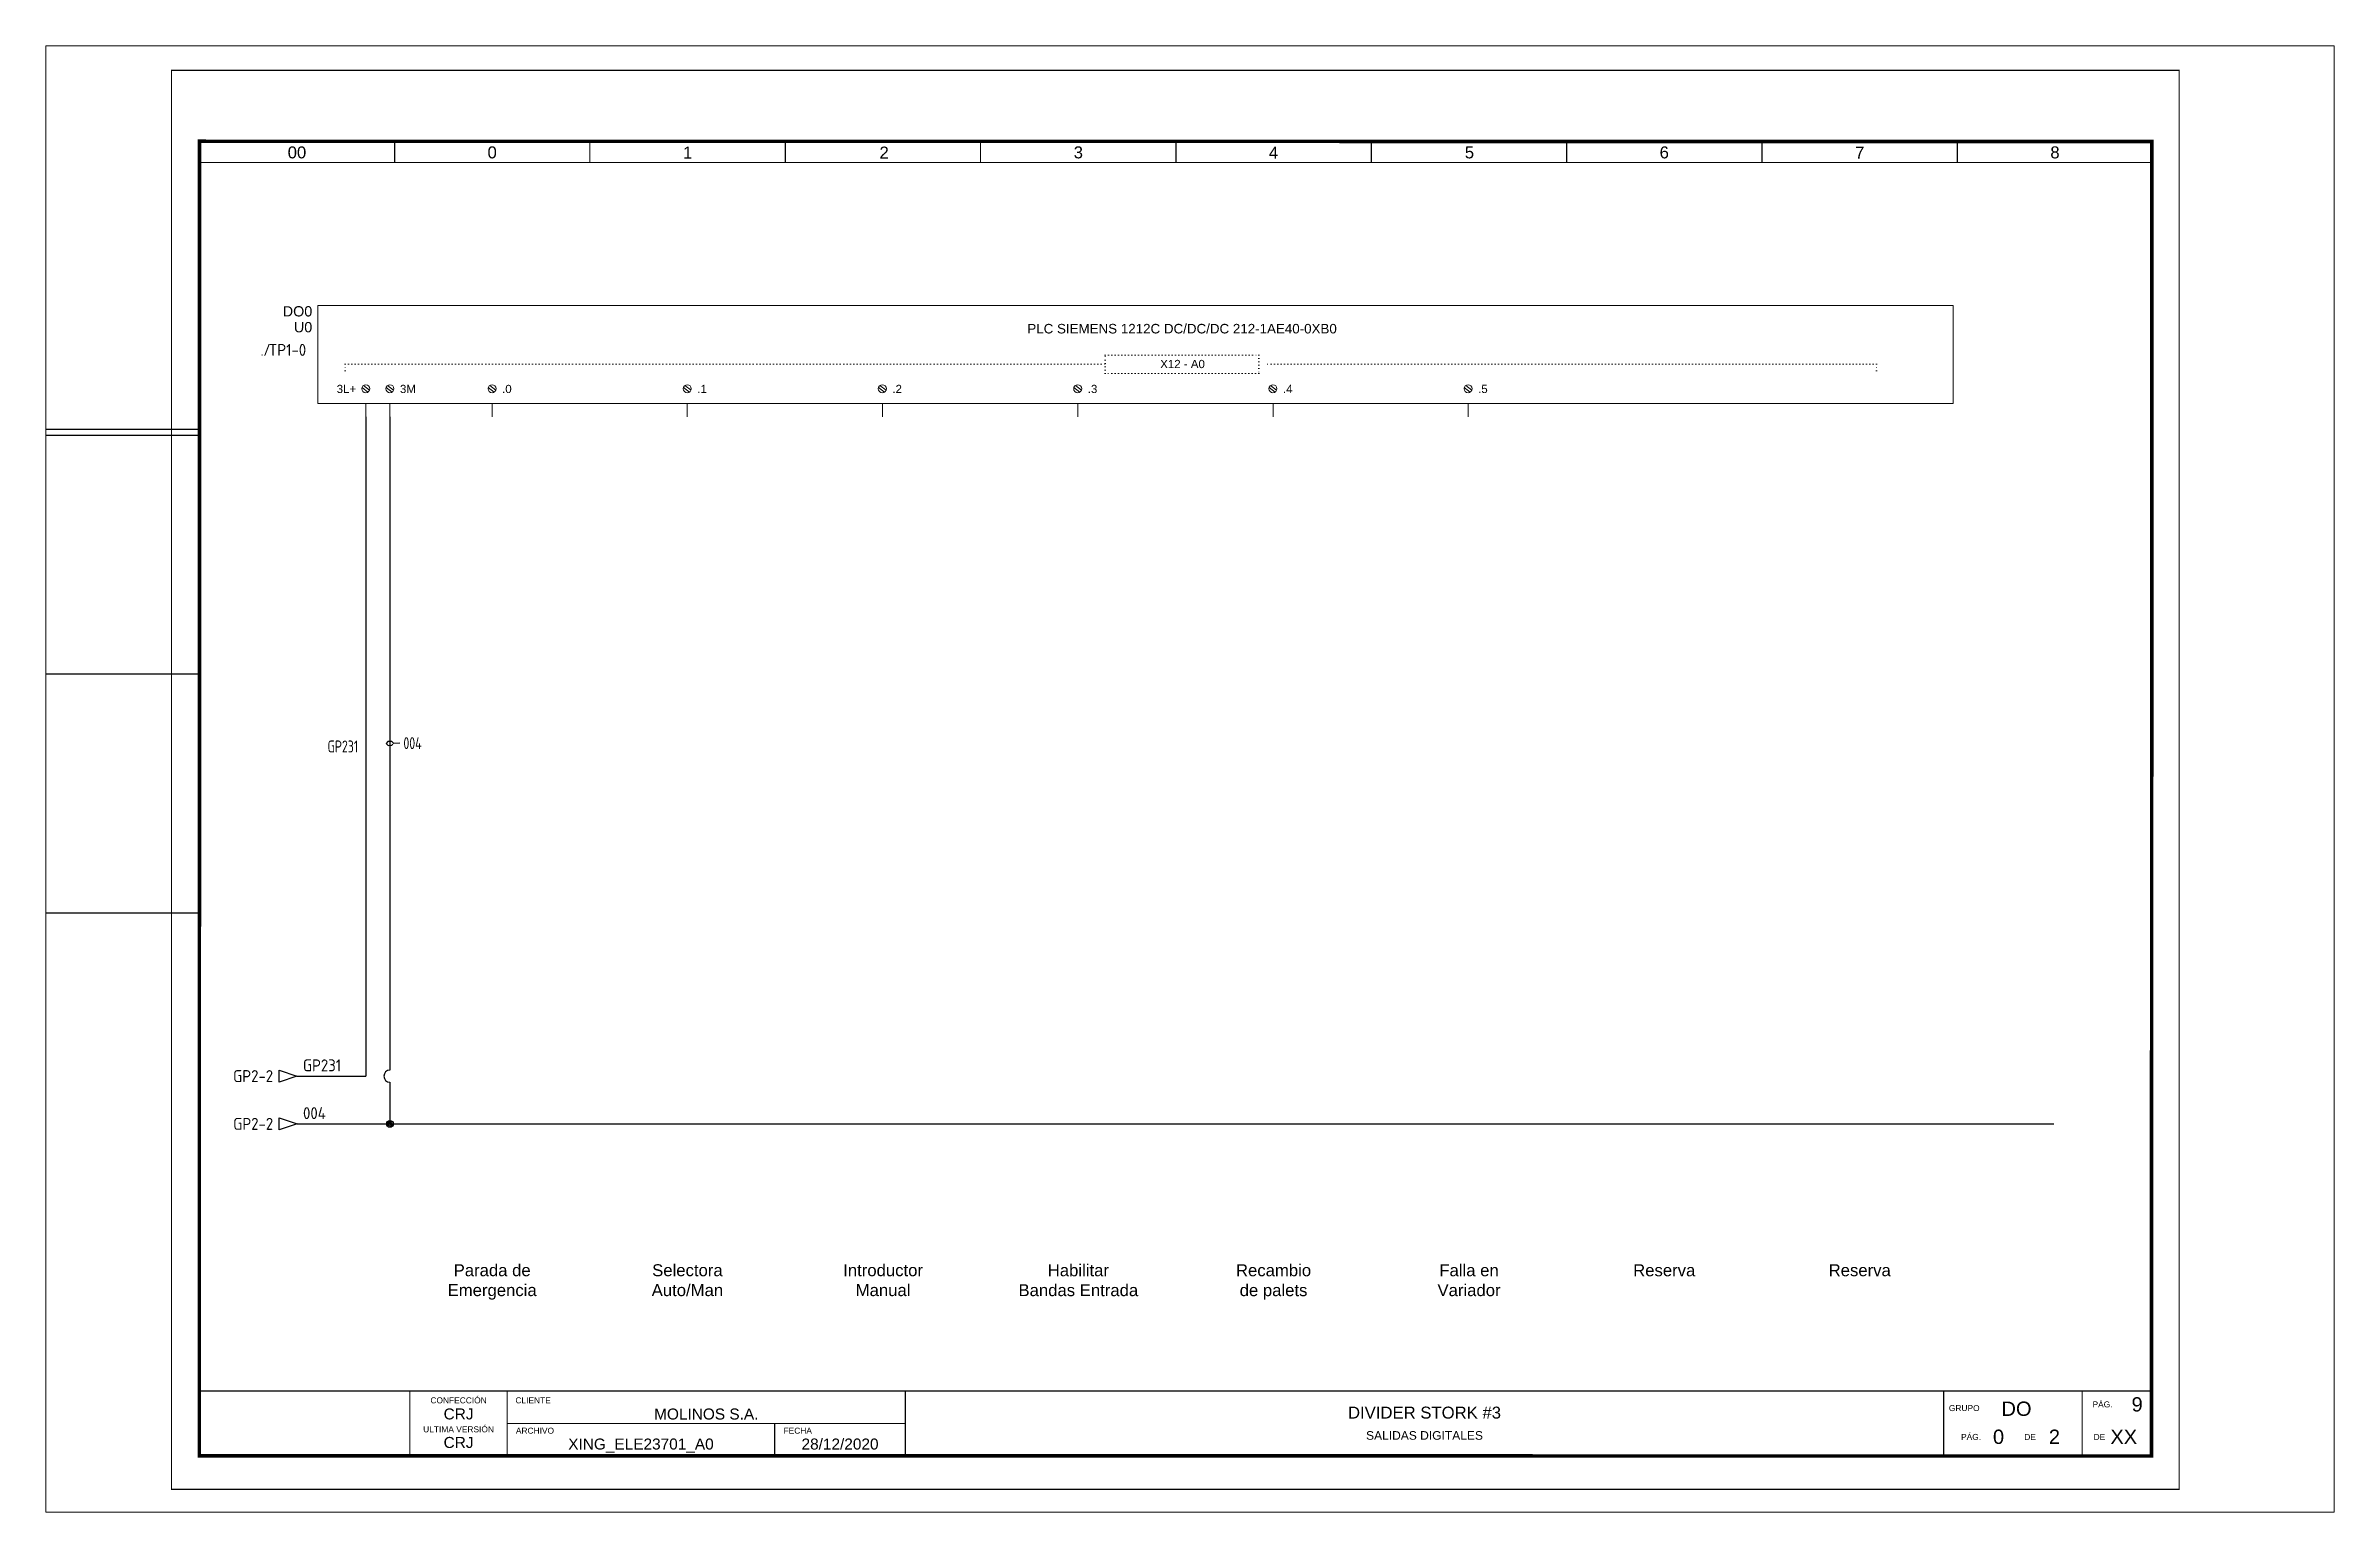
# Paper-space layout 'Layout1' of a CAD drawing. Header units: millimetres. Extents: x -26 to 453, y -5 to 302.
# The model-space entities are those that its viewports show. They can reach past a viewport. Long polylines and large blocks are cut down to what shows.
import ezdxf
from ezdxf.enums import TextEntityAlignment as Align

# ---------------------------------------------------------------- set-up
doc = ezdxf.new("R2010")
doc.units = ezdxf.units.MM
doc.linetypes.add('ACAD_ISO07W100', pattern=[3, 0, -3])
for name, color, linetype in [('BLK_12_THHN', 9, 'Continuous'), ('RED_14_THHN', 20, 'Continuous'), ('RED_15', 1, 'Continuous'), ('SYMS', 7, 'Continuous'), ('TAGS', 150, 'Continuous'), ('WHT_15', 7, 'Continuous'), ('WIRENO', 72, 'Continuous'), ('WIREREF_DEST', 52, 'Continuous'), ('XREF', 7, 'Continuous')]:
    doc.layers.add(name, color=color, linetype=linetype)
doc.layers.add('eProC - L2', color=41, linetype='Continuous', lineweight=20)
doc.styles.get("Standard").update_dxf_attribs({"font": 'arial.ttf'})
doc.styles.add('WD_IEC', font='ISOCP2.shx', dxfattribs={"width": 0.9, "height": 4})
picture_1 = doc.add_image_def('image1.jpg', size_in_pixel=(564, 174))

# ---------------------------------------------------------------- blocks, each defined once
blk = doc.blocks.new('eproc_rotulo_005')
at = {"layer": 'eProC - L2', "color": 0, "lineweight": 5, "const_width": 0.233}
for points in [[(0.12, 297.12), (420.12, 297.12), (420.12, 0.12), (0.12, 0.12), (0.12, 297.12)], [(5.9, 20.72), (414.37, 20.7)], [(49.98, 7.12), (49.98, 20.72)], [(70.35, 7.12), (70.35, 20.72)], [(153.64, 7.04), (153.64, 20.64)], [(70.35, 13.92), (153.64, 13.92)], [(126.3, 7.12), (126.3, 13.92)]]:
    blk.add_lwpolyline(points, dxfattribs=at)
at = {"layer": 'eProC - L2', "color": 0}
blk.add_lwpolyline([(420.12, 0.12), (420.12, 297.12), (0.12, 297.12), (0.12, 0.12), (420.12, 0.12)], dxfattribs=at)
at = {"layer": 'eProC - L2', "color": 0, "lineweight": 40, "const_width": 0.75}
blk.add_lwpolyline([(5.92, 7.13), (414.37, 7.11), (414.4, 282.24), (5.95, 282.27)], close=True, dxfattribs=at)
at = {"layer": 'eProC - L2', "color": 0, "lineweight": 5, "const_width": 0.233}
for points in [[(46.8, 277.83), (5.9, 277.83), (5.9, 282.27), (46.8, 282.27)], [(87.64, 277.83), (46.75, 277.83), (46.75, 282.27), (87.64, 282.27)], [(128.54, 277.83), (87.64, 277.83), (87.64, 282.26), (128.54, 282.26)], [(169.38, 277.83), (128.49, 277.83), (128.49, 282.26), (169.38, 282.26)], [(210.28, 277.82), (169.38, 277.82), (169.38, 282.26), (210.28, 282.26)], [(251.12, 277.82), (210.23, 277.82), (210.23, 282.26), (251.12, 282.26)], [(292.02, 277.82), (251.12, 277.82), (251.12, 282.25), (292.02, 282.25)], [(332.86, 277.82), (291.97, 277.82), (291.97, 282.25), (332.86, 282.25)], [(373.76, 277.83), (332.86, 277.83), (332.86, 282.27), (373.76, 282.27)], [(414.6, 277.83), (373.71, 277.83), (373.71, 282.27), (414.6, 282.27)]]:
    blk.add_lwpolyline(points, close=True, dxfattribs=at)
at = {"layer": 'eProC - L2', "color": 0, "lineweight": 0, "const_width": 0.233}
for points in [[(370.87, 7.1), (370.87, 20.7)], [(399.87, 7.1), (399.87, 20.7)]]:
    blk.add_lwpolyline(points, dxfattribs=at)
at = {"layer": 'eProC - L2', "color": 0, "lineweight": 20, "char_height": 2.5, "attachment_point": 8}
for s, insert in [('{\\fArial|b0|i0|c0|p18;00}', (26.35, 278.66)), ('{\\fArial|b0|i0|c0|p18;0}', (67.19, 278.66)), ('{\\fArial|b0|i0|c0|p18;1}', (108.09, 278.66)), ('{\\fArial|b0|i0|c0|p18;2}', (149.2, 278.66)), ('{\\fArial|b0|i0|c0|p18;3}', (189.83, 278.66)), ('{\\fArial|b0|i0|c0|p18;4}', (230.67, 278.66)), ('{\\fArial|b0|i0|c0|p18;5}', (271.66, 278.66)), ('{\\fArial|b0|i0|c0|p18;6}', (312.41, 278.66)), ('{\\fArial|b0|i0|c0|p18;7}', (353.31, 278.66)), ('{\\fArial|b0|i0|c0|p18;8}', (394.16, 278.66))]:
    blk.add_mtext(s, dxfattribs=dict(at, insert=insert))
at = {"layer": 'eProC - L2', "color": 0, "char_height": 1.2552}
for s, insert, attachment_point in [('{\\fArial|b0|i0|c0|p18;CONFECCIÓN }', (60.16, 18.11), 8), ('{\\fArial|b0|i0|c0|p18;CLIENTE}', (72.05, 18.11), 7), ('{\\fArial|b0|i0|c0|p18;GRUPO}', (371.96, 16.49), 7), ('{\\fArial|b0|i0|c0|p18;PÁG.}', (402.01, 17.26), 7), ('{\\fArial|b0|i0|c0|p18;ULTIMA VERSIÓN}', (60.16, 12.05), 8), ('{\\fArial|b0|i0|c0|p18;ARCHIVO}', (72.15, 11.76), 7), ('{\\fArial|b0|i0|c0|p18;FECHA}', (128.15, 11.76), 7), ('{\\fArial|b0|i0|c0|p18;PÁG.}', (374.51, 10.46), 7), ('{\\fArial|b0|i0|c0|p18;DE}', (387.74, 10.46), 7), ('{\\fArial|b0|i0|c0|p18;DE}', (402.24, 10.46), 7)]:
    blk.add_mtext(s, dxfattribs=dict(at, insert=insert, attachment_point=attachment_point))
at = {"layer": 'eProC - L2', "color": 0}
for tag, p in [('PGRAL', (411.35, 17.92)), ('GR_01', (386.11, 17)), ('PG_01', (382.35, 11.13)), ('PT', (394.05, 11.13)), ('PAGT', (408.55, 11.13))]:
    blk.add_attdef(tag, text='', height=3, dxfattribs=at).set_placement(p, align=Align.MIDDLE_CENTER)
for tag, height, p in [('CONF', 2.31, (60.16, 14.76)), ('CLIENTE', 2.31, (111.99, 14.74)), ('DESC', 2.5, (262.25, 14.94)), ('ULT', 2.31, (60.16, 8.79)), ('ARCH', 2.31, (98.32, 8.46)), ('FECHA', 2.31, (139.97, 8.46)), ('DESC_2', 1.8, (262.25, 10.51))]:
    blk.add_attdef(tag, text='', height=height, dxfattribs=at).set_placement(p, align=Align.CENTER)
at = {"layer": 'eProC - L2', "color": 0, "flags": 9}
blk.add_attdef('WD_TB', (0.12, 0.12), '', height=2.5, dxfattribs=at)
at = {"layer": 'eProC - L2', "color": 0}
image = blk.add_image(picture_1, insert=(5.9, 7.12), size_in_units=(44.08, 13.6), dxfattribs=at)
image.dxf.flags = 7
blk = doc.blocks.new('eProC_B1200_201')
at = {"layer": 'eProC - L2'}
blk.add_lwpolyline([(0, 0), (408.5, 0), (408.5, -257.13), (0, -257.13)], close=True, dxfattribs=at)
for points in [[(366.98, -29.92), (24.81, -29.92)], [(24.81, -50.43), (24.81, -29.92)], [(366.98, -29.92), (366.98, -50.43)], [(35.3, -48.05), (34.06, -47.07)], [(34.36, -46.66), (35.63, -47.66)], [(40.34, -48.05), (39.1, -47.07)], [(39.41, -46.66), (40.67, -47.66)], [(61.71, -48.05), (60.47, -47.07)], [(60.77, -46.66), (62.04, -47.66)], [(102.56, -48.05), (101.32, -47.07)], [(101.62, -46.66), (102.89, -47.66)], [(143.36, -48.05), (142.12, -47.07)], [(142.43, -46.66), (143.69, -47.66)], [(184.24, -48.05), (183, -47.07)], [(183.3, -46.66), (184.56, -47.66)], [(225.09, -48.05), (223.85, -47.07)], [(224.15, -46.66), (225.41, -47.66)], [(265.91, -48.05), (264.67, -47.07)], [(264.98, -46.66), (266.24, -47.66)], [(24.81, -50.43), (366.98, -50.43)], [(34.85, -50.43), (34.85, -53.23)], [(39.9, -50.43), (39.9, -53.23)], [(61.26, -50.43), (61.26, -53.23)], [(102.11, -50.43), (102.11, -53.23)], [(142.94, -50.43), (142.94, -53.23)], [(183.81, -50.43), (183.81, -53.23)], [(224.66, -50.43), (224.66, -53.23)], [(265.49, -50.43), (265.49, -53.23)]]:
    blk.add_lwpolyline(points, dxfattribs=at)
at = {"layer": 'eProC - L2', "linetype": 'ACAD_ISO07W100', "ltscale": 0.2}
for points in [[(30.53, -43.61), (30.53, -42.22), (189.54, -42.22)], [(350.94, -43.61), (350.94, -42.22), (223.17, -42.22)]]:
    blk.add_lwpolyline(points, dxfattribs=at)
blk.add_lwpolyline([(189.54, -40.31), (221.72, -40.31), (221.72, -44.14), (189.54, -44.14)], close=True, dxfattribs=at)
at = {"layer": 'eProC - L2'}
for centre in [(34.85, -47.34), (39.9, -47.34), (61.26, -47.34), (102.11, -47.34), (142.92, -47.34), (183.79, -47.34), (224.64, -47.34), (265.47, -47.34)]:
    blk.add_circle(centre, 0.838, dxfattribs=at)
at = {"layer": 'eProC - L2', "char_height": 1.718}
for s, insert, attachment_point in [('3L+', (32.83, -46.53), 3), ('3M', (42, -46.53), 1), ('.0', (63.37, -46.53), 1), ('.1', (104.22, -46.53), 1), ('.2', (145.02, -46.53), 1), ('.3', (185.9, -46.53), 1), ('.4', (226.75, -46.53), 1), ('.5', (267.57, -46.53), 1)]:
    blk.add_mtext_dynamic_manual_height_columns(s, width=4.6522, gutter_width=10.73, heights=[0], dxfattribs=dict(at, insert=insert, attachment_point=attachment_point))
at = {"layer": 'eProC - L2'}
for tag, p in [('GXX1', (23.65, -32.22)), ('ID1', (23.65, -35.54))]:
    blk.add_attdef(tag, text='', height=2.15, dxfattribs=at).set_placement(p, align=Align.RIGHT)
for tag, height, p in [('DESC1', 2, (205.63, -35.78)), ('BYTE', 1.72, (205.73, -43.03))]:
    blk.add_attdef(tag, text='', height=height, dxfattribs=at).set_placement(p, align=Align.CENTER)
blk = doc.blocks.new('WDDOT')
for radius in [0.72, 0.449, 0.223]:
    blk.add_circle((0, 0), radius)
blk = doc.blocks.new('WD_WNV')
at = {"linetype": 'Continuous', "style": 'WD_IEC', "width": 0.8}
blk.add_attdef('WIRENO', text='', height=2.5, dxfattribs=at).set_placement((-1.6, 0), align=Align.MIDDLE_RIGHT)
at = {"style": 'WD_IEC', "flags": 1}
for tag, p in [('W08USER', (-1, 0.375)), ('W04USER', (-1, 0.875)), ('W05USER', (-1, 0.75)), ('W09USER', (-1, 0.25)), ('W03USER', (-1, 1)), ('W06USER', (-1, 0.625)), ('W07USER', (-1, 0.5)), ('W02USER', (-1, 1.125)), ('W01USER', (-1, 1.25)), ('W10USER', (-1, 0.125))]:
    blk.add_attdef(tag, text='', height=0.08, dxfattribs=at).set_placement(p, align=Align.CENTER)
blk = doc.blocks.new('HA2D1_REF')
at = {"insert": (0.12, 1.25), "char_height": 2.5, "attachment_point": 1, "style": 'WD_IEC'}
blk.add_mtext_dynamic_manual_height_columns('./', width=3.6033, gutter_width=12.5, heights=[0], dxfattribs=at)
at = {"style": 'WD_IEC', "flags": 8}
blk.add_attdef('SIGCODE', (0, 3), '', height=2.5, dxfattribs=at)
at = {"style": 'WD_IEC'}
blk.add_attdef('XREF', text='', height=2.5, dxfattribs=at).set_placement((1.82, 0), align=Align.MIDDLE_LEFT)
blk.add_attdef('DESC1', text='', height=2.5, dxfattribs=at).set_placement((4.5, -4.19), align=Align.MIDDLE_CENTER)
blk = doc.blocks.new('HA1D3')
blk.add_lwpolyline([(0, 0), (-3.75, -1.25), (-3.75, 1.25)], close=True)
at = {"style": 'WD_IEC'}
blk.add_attdef('XREF', text='', height=2.5, dxfattribs=at).set_placement((-5, 0), align=Align.MIDDLE_RIGHT)
at = {"style": 'WD_IEC', "flags": 1}
blk.add_attdef('SIGCODE', text='', height=1, dxfattribs=at).set_placement((-2.5, 1.8), align=Align.RIGHT)
at = {"style": 'WD_IEC'}
for tag, p, height, flags in [('X1TERM01', (0, 0), 0.32, 1), ('WIRENO', (1.25, 1), 2.5, 8)]:
    blk.add_attdef(tag, p, '', height=height, dxfattribs=dict(at, flags=flags))
blk.add_attdef('DESC1', text='', height=2.5, dxfattribs=at).set_placement((1.25, -1), align=Align.TOP_LEFT)

msp = doc.modelspace()

# ---------------------------------------------------------------- linework, layer by layer
for p, q in [((5.9, 221.95), (-76.86, 221.95)), ((5.9, 220.72), (-76.86, 220.72)), ((5.9, 170.72), (-76.86, 170.72)), ((5.9, 120.72), (-76.86, 120.72))]:
    msp.add_line(p, q)
at = {"layer": 'BLK_12_THHN'}
msp.add_line((414.6, 277.83), (414.59, 20.7), dxfattribs=at)
at = {"layer": 'RED_14_THHN'}
for p in [(40.75, 224.6), (26.35, 86.62)]:
    msp.add_line(p, (40.75, 86.62), dxfattribs=at)
at = {"layer": 'WHT_15'}
for p, q in [((45.8, 224.6), (45.8, 87.89)), ((45.8, 85.35), (45.8, 76.62)), ((26.37, 76.62), (393.9, 76.62))]:
    msp.add_line(p, q, dxfattribs=at)
msp.add_arc((45.8, 86.62), 1.27, 90, 270, dxfattribs=at)
at = {"layer": 'WIRENO'}
msp.add_lwpolyline([(47.88, 156.29), (46.59, 156.26), (46.19, 156.65), (45.39, 156.63), (45, 156.23), (45.41, 155.84), (46.2, 155.86), (46.4, 156.06)], dxfattribs=at)

# ---------------------------------------------------------------- block references
ref = msp.add_blockref('eproc_rotulo_005', (0, 0))
ref.add_attrib('PAGT', 'XX', dxfattribs={"layer": 'eProC - L2', "height": 3}).set_placement((408.55, 11.13), align=Align.MIDDLE_CENTER)
ref.add_attrib('PGRAL', '9', dxfattribs={"layer": 'eProC - L2', "height": 3}).set_placement((411.35, 17.92), align=Align.MIDDLE_CENTER)
ref.add_attrib('PT', '2', dxfattribs={"layer": 'eProC - L2', "height": 3}).set_placement((394.05, 11.13), align=Align.MIDDLE_CENTER)
ref.add_attrib('GR_01', 'DO', dxfattribs={"layer": 'eProC - L2', "height": 3}).set_placement((386.11, 17), align=Align.MIDDLE_CENTER)
ref.add_attrib('PG_01', '0', dxfattribs={"layer": 'eProC - L2', "height": 3}).set_placement((382.35, 11.13), align=Align.MIDDLE_CENTER)
ref.add_attrib('FECHA', '28/12/2020', dxfattribs={"layer": 'eProC - L2', "height": 2.305}).set_placement((139.97, 8.46), align=Align.CENTER)
ref.add_attrib('CLIENTE', 'MOLINOS S.A.', dxfattribs={"layer": 'eProC - L2', "height": 2.3051}).set_placement((111.99, 14.74), align=Align.CENTER)
ref.add_attrib('CONF', 'CRJ', dxfattribs={"layer": 'eProC - L2', "height": 2.305}).set_placement((60.16, 14.76), align=Align.CENTER)
ref.add_attrib('ULT', 'CRJ', dxfattribs={"layer": 'eProC - L2', "height": 2.305}).set_placement((60.16, 8.79), align=Align.CENTER)
ref.add_attrib('DESC', 'DIVIDER STORK #3', dxfattribs={"layer": 'eProC - L2', "height": 2.5}).set_placement((262.25, 14.94), align=Align.CENTER)
ref.add_attrib('DESC_2', 'SALIDAS DIGITALES', dxfattribs={"layer": 'eProC - L2', "height": 1.8}).set_placement((262.25, 10.51), align=Align.CENTER)
ref.add_attrib('ARCH', 'XING_ELE23701_A0', dxfattribs={"layer": 'eProC - L2', "height": 2.3051}).set_placement((98.32, 8.46), align=Align.CENTER)
at = {"layer": 'RED_15'}
msp.add_blockref('eProC_B1200_201', (5.9, 277.83), dxfattribs=at).add_auto_attribs({'GXX1': 'DO0', 'DESC1': 'PLC SIEMENS 1212C DC/DC/DC 212-1AE40-0XB0', 'BYTE': 'X12 - A0', 'ID1': 'U0'})
at = {"layer": 'SYMS'}
ref = msp.add_blockref('HA2D1_REF', (18.63, 238.61), dxfattribs=at)
ref.add_attrib('XREF', 'TP1-0', dxfattribs={"layer": 'XREF', "height": 2.5, "style": 'WD_IEC'}).set_placement((20.46, 238.61), align=Align.MIDDLE_LEFT)
ref = msp.add_blockref('HA1D3', (26.35, 86.62), dxfattribs=at)
ref.add_attrib('XREF', 'GP2-2', dxfattribs={"layer": 'XREF', "height": 2.5, "style": 'WD_IEC'}).set_placement((21.35, 86.62), align=Align.MIDDLE_RIGHT)
ref.add_attrib('WIRENO', 'GP231', (27.6, 87.62), dxfattribs={"layer": 'WIREREF_DEST', "height": 2.5, "style": 'WD_IEC', "flags": 8})
ref = msp.add_blockref('HA1D3', (26.37, 76.62), dxfattribs=at)
ref.add_attrib('XREF', 'GP2-2', dxfattribs={"layer": 'XREF', "height": 2.5, "style": 'WD_IEC'}).set_placement((21.37, 76.62), align=Align.MIDDLE_RIGHT)
ref.add_attrib('WIRENO', '004', (27.62, 77.62), dxfattribs={"layer": 'WIREREF_DEST', "height": 2.5, "style": 'WD_IEC', "flags": 8})
msp.add_blockref('WDDOT', (45.8, 76.62), dxfattribs=at)
at = {"layer": 'WIRENO'}
ref = msp.add_blockref('WD_WNV', (40.75, 155.61), dxfattribs=at)
ref.add_attrib('WIRENO', 'GP231', dxfattribs={"linetype": 'Continuous', "height": 2.5, "style": 'WD_IEC', "width": 0.8}).set_placement((39.15, 155.61), align=Align.MIDDLE_RIGHT)
ref = msp.add_blockref('WD_WNV', (45.8, 156.25), dxfattribs=at)
ref.add_attrib('WIRENO', '004', dxfattribs={"linetype": 'Continuous', "height": 2.5, "style": 'WD_IEC', "width": 0.8}).set_placement((52.43, 156.3), align=Align.MIDDLE_RIGHT)

# ---------------------------------------------------------------- texts
at = {"layer": 'TAGS', "char_height": 2.5, "attachment_point": 2}
for s, insert in [('Parada de^JEmergencia', (67.19, 47.24)), ('Selectora^JAuto/Man', (108.04, 47.24)), ('Introductor^JManual', (148.98, 47.24)), ('Habilitar^JBandas Entrada', (189.83, 47.23)), ('Recambio^Jde palets', (230.67, 47.23)), ('Falla en ^JVariador', (271.57, 47.23)), ('Reserva', (312.41, 47.23)), ('Reserva', (353.31, 47.24))]:
    msp.add_mtext_dynamic_manual_height_columns(s, width=32.7092, gutter_width=12.5, heights=[0], dxfattribs=dict(at, insert=insert))

psp = doc.layouts.get("Layout1")

# ---------------------------------------------------------------- viewports
at = {"layer": '0'}
psp.add_viewport(center=(213.13, 148.76), size=(478.79, 306.9305), view_center_point=(213.19, 148.8), view_height=306.9305, dxfattribs=at)

doc.saveas('drawing.dxf')
